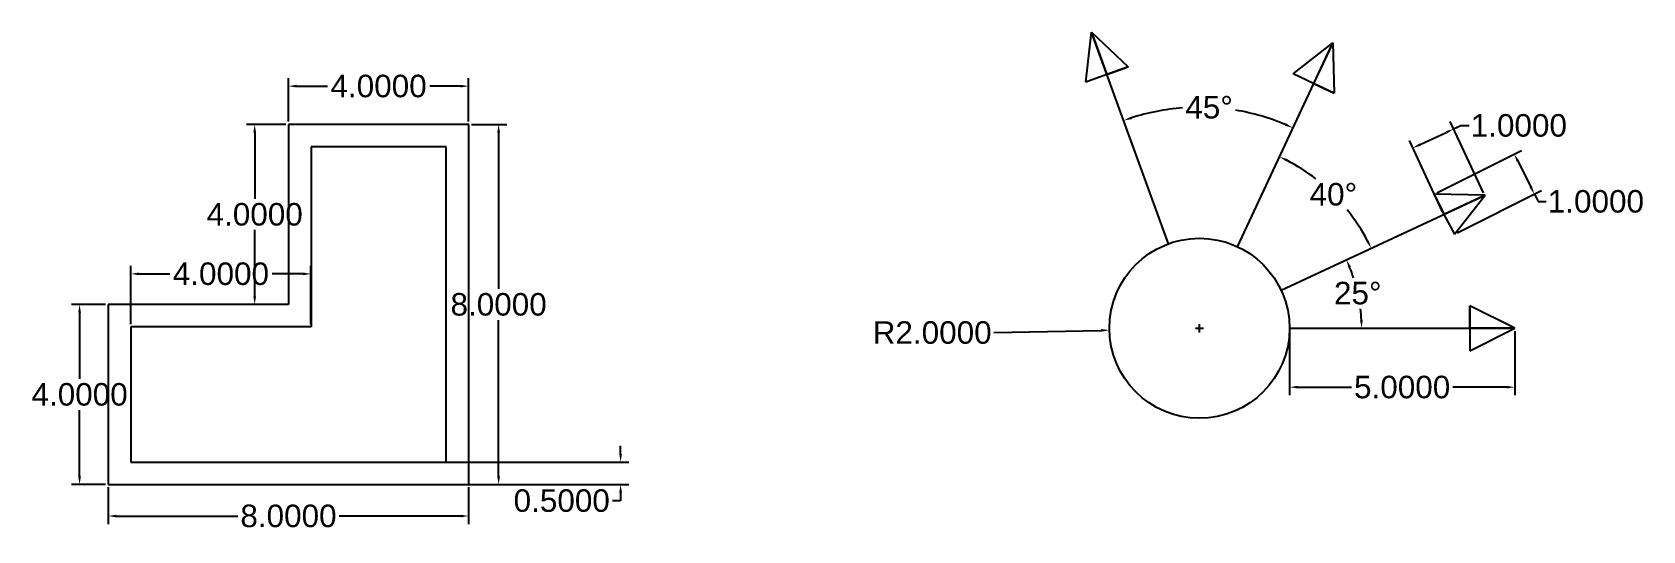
# Model space of a CAD drawing. Header units: inches. Extents: x 19.5 to 55.2, y 6.6 to 17.7.
import ezdxf

# ---------------------------------------------------------------- set-up
doc = ezdxf.new("R2010")
doc.units = ezdxf.units.IN
doc.header["$MEASUREMENT"] = 0
doc.styles.get("Standard").update_dxf_attribs({"font": 'arial.ttf'})
doc.dimstyles.get("Standard").update_dxf_attribs({"dimtxt": 0.5, "dimasz": 0.18, "dimexe": 0.18, "dimexo": 0.0625, "dimgap": 0.09, "dimtad": 0, "dimtih": 1, "dimtoh": 1, "dimdec": 4, "dimzin": 0, "dimdsep": 46, "dimtxsty": 'Standard', "dimcen": 0.09, "dimadec": 0, "dimazin": 0, "dimtfac": 1, "dimtdec": 4, "dimtofl": 0, "dimtmove": 0, "dimatfit": 3, "dimfxl": 1, "dimtolj": 1, "dimtzin": 0, "dimarcsym": 0})

# ---------------------------------------------------------------- blocks, each defined once
blk = doc.blocks.new('*D1')
at = {"color": 0, "lineweight": -2, "transparency": 16777216}
for p, q in [((21.147, 7.611), (21.147, 6.793)), ((29.147, 7.611), (29.147, 6.793)), ((21.327, 6.973), (24.02, 6.973)), ((28.967, 6.973), (26.275, 6.973))]:
    blk.add_line(p, q, dxfattribs=at)
at = {"color": 0, "transparency": 16777216}
for points in [[(21.327, 7.003), (21.327, 6.943), (21.147, 6.973)], [(28.967, 7.003), (28.967, 6.943), (29.147, 6.973)]]:
    blk.add_solid(points, dxfattribs=at)
at = {"layer": 'Defpoints', "color": 0, "transparency": 16777216}
for p in [(21.147, 7.673), (29.147, 7.673), (29.147, 6.973)]:
    blk.add_point(p, dxfattribs=at)
at = {"color": 0, "transparency": 16777216, "insert": (25.147, 6.973), "char_height": 0.5, "attachment_point": 5}
blk.add_mtext('\\A1;8.0000', dxfattribs=at)
blk = doc.blocks.new('*D2')
at = {"color": 0, "lineweight": -2, "transparency": 16777216}
for p, q in [((29.21, 15.673), (29.992, 15.673)), ((29.812, 15.493), (29.812, 12.019)), ((29.812, 7.853), (29.812, 11.328)), ((29.21, 7.673), (29.992, 7.673))]:
    blk.add_line(p, q, dxfattribs=at)
at = {"color": 0, "transparency": 16777216}
for points in [[(29.782, 15.493), (29.842, 15.493), (29.812, 15.673)], [(29.782, 7.853), (29.842, 7.853), (29.812, 7.673)]]:
    blk.add_solid(points, dxfattribs=at)
at = {"layer": 'Defpoints', "color": 0, "transparency": 16777216}
for p in [(29.147, 15.673), (29.812, 15.673), (29.147, 7.673)]:
    blk.add_point(p, dxfattribs=at)
at = {"color": 0, "transparency": 16777216, "insert": (29.812, 11.673), "char_height": 0.5, "attachment_point": 5}
blk.add_mtext('\\A1;8.0000', dxfattribs=at)
blk = doc.blocks.new('*D3')
at = {"color": 0, "lineweight": -2, "transparency": 16777216}
for p, q in [((25.085, 15.673), (24.217, 15.673)), ((24.397, 15.493), (24.397, 14.019)), ((24.397, 11.853), (24.397, 13.328)), ((25.085, 11.673), (24.217, 11.673))]:
    blk.add_line(p, q, dxfattribs=at)
at = {"color": 0, "transparency": 16777216}
for points in [[(24.367, 15.493), (24.427, 15.493), (24.397, 15.673)], [(24.367, 11.853), (24.427, 11.853), (24.397, 11.673)]]:
    blk.add_solid(points, dxfattribs=at)
at = {"layer": 'Defpoints', "color": 0, "transparency": 16777216}
for p in [(25.147, 15.673), (24.397, 11.673), (25.147, 11.673)]:
    blk.add_point(p, dxfattribs=at)
at = {"color": 0, "transparency": 16777216, "insert": (24.397, 13.673), "char_height": 0.5, "attachment_point": 5}
blk.add_mtext('\\A1;4.0000', dxfattribs=at)
blk = doc.blocks.new('*D4')
at = {"color": 0, "lineweight": -2, "transparency": 16777216}
for p, q in [((21.085, 11.673), (20.33, 11.673)), ((20.51, 11.493), (20.51, 10.019)), ((20.51, 7.853), (20.51, 9.328)), ((21.085, 7.673), (20.33, 7.673))]:
    blk.add_line(p, q, dxfattribs=at)
at = {"color": 0, "transparency": 16777216}
for points in [[(20.48, 11.493), (20.54, 11.493), (20.51, 11.673)], [(20.48, 7.853), (20.54, 7.853), (20.51, 7.673)]]:
    blk.add_solid(points, dxfattribs=at)
at = {"layer": 'Defpoints', "color": 0, "transparency": 16777216}
for p in [(21.147, 11.673), (20.51, 7.673), (21.147, 7.673)]:
    blk.add_point(p, dxfattribs=at)
at = {"color": 0, "transparency": 16777216, "insert": (20.51, 9.673), "char_height": 0.5, "attachment_point": 5}
blk.add_mtext('\\A1;4.0000', dxfattribs=at)
blk = doc.blocks.new('*D5')
at = {"color": 0, "lineweight": -2, "transparency": 16777216}
for p, q in [((21.647, 11.236), (21.647, 12.533)), ((25.647, 11.236), (25.647, 12.533)), ((21.827, 12.353), (22.51, 12.353)), ((25.467, 12.353), (24.784, 12.353))]:
    blk.add_line(p, q, dxfattribs=at)
at = {"color": 0, "transparency": 16777216}
for points in [[(21.827, 12.383), (21.827, 12.323), (21.647, 12.353)], [(25.467, 12.383), (25.467, 12.323), (25.647, 12.353)]]:
    blk.add_solid(points, dxfattribs=at)
at = {"layer": 'Defpoints', "color": 0, "transparency": 16777216}
for p in [(21.647, 12.353), (21.647, 11.173), (25.647, 11.173)]:
    blk.add_point(p, dxfattribs=at)
at = {"color": 0, "transparency": 16777216, "insert": (23.647, 12.353), "char_height": 0.5, "attachment_point": 5}
blk.add_mtext('\\A1;4.0000', dxfattribs=at)
blk = doc.blocks.new('*D6')
at = {"color": 0, "lineweight": -2, "transparency": 16777216}
for p, q in [((25.147, 15.736), (25.147, 16.703)), ((25.327, 16.523), (26.01, 16.523)), ((28.967, 16.523), (28.284, 16.523)), ((29.147, 15.736), (29.147, 16.703))]:
    blk.add_line(p, q, dxfattribs=at)
at = {"color": 0, "transparency": 16777216}
for points in [[(25.327, 16.553), (25.327, 16.493), (25.147, 16.523)], [(28.967, 16.553), (28.967, 16.493), (29.147, 16.523)]]:
    blk.add_solid(points, dxfattribs=at)
at = {"layer": 'Defpoints', "color": 0, "transparency": 16777216}
for p in [(25.147, 16.523), (25.147, 15.673), (29.147, 15.673)]:
    blk.add_point(p, dxfattribs=at)
at = {"color": 0, "transparency": 16777216, "insert": (27.147, 16.523), "char_height": 0.5, "attachment_point": 5}
blk.add_mtext('\\A1;4.0000', dxfattribs=at)
blk = doc.blocks.new('*D7')
at = {"color": 0, "lineweight": -2, "transparency": 16777216}
for p, q in [((32.52, 8.353), (32.52, 8.533)), ((28.282, 8.173), (32.7, 8.173)), ((28.282, 7.673), (32.7, 7.673)), ((32.52, 7.313), (32.34, 7.313)), ((32.52, 7.493), (32.52, 7.313))]:
    blk.add_line(p, q, dxfattribs=at)
at = {"color": 0, "transparency": 16777216}
for points in [[(32.49, 8.353), (32.55, 8.353), (32.52, 8.173)], [(32.49, 7.493), (32.55, 7.493), (32.52, 7.673)]]:
    blk.add_solid(points, dxfattribs=at)
at = {"layer": 'Defpoints', "color": 0, "transparency": 16777216}
for p in [(28.219, 8.173), (28.219, 7.673), (32.52, 7.673)]:
    blk.add_point(p, dxfattribs=at)
at = {"color": 0, "transparency": 16777216, "insert": (31.213, 7.313), "char_height": 0.5, "attachment_point": 5}
blk.add_mtext('\\A1;0.5000', dxfattribs=at)
blk = doc.blocks.new('*D8')
at = {"color": 0, "lineweight": -2, "transparency": 16777216}
for p, q in [((40.803, 11.047), (43.19, 11.098)), ((45.28, 11.144), (45.46, 11.144)), ((45.37, 11.054), (45.37, 11.234))]:
    blk.add_line(p, q, dxfattribs=at)
at = {"color": 0, "transparency": 16777216}
blk.add_solid([(43.19, 11.128), (43.191, 11.068), (43.37, 11.102)], dxfattribs=at)
at = {"layer": 'Defpoints', "color": 0, "transparency": 16777216}
for p in [(43.37, 11.102), (45.37, 11.144)]:
    blk.add_point(p, dxfattribs=at)
at = {"color": 0, "transparency": 16777216, "insert": (39.437, 11.047), "char_height": 0.5, "attachment_point": 5}
blk.add_mtext('\\A1;R2.0000', dxfattribs=at)
blk = doc.blocks.new('*D9')
at = {"color": 0, "lineweight": -2, "transparency": 16777216}
for p, q in [((47.37, 11.082), (47.37, 9.656)), ((52.37, 11.082), (52.37, 9.656)), ((47.55, 9.836), (48.743, 9.836)), ((52.19, 9.836), (50.997, 9.836))]:
    blk.add_line(p, q, dxfattribs=at)
at = {"color": 0, "transparency": 16777216}
for points in [[(47.55, 9.866), (47.55, 9.806), (47.37, 9.836)], [(52.19, 9.866), (52.19, 9.806), (52.37, 9.836)]]:
    blk.add_solid(points, dxfattribs=at)
at = {"layer": 'Defpoints', "color": 0, "transparency": 16777216}
for p in [(47.37, 11.144), (52.37, 11.144), (52.37, 9.836)]:
    blk.add_point(p, dxfattribs=at)
at = {"color": 0, "transparency": 16777216, "insert": (49.87, 9.836), "char_height": 0.5, "attachment_point": 5}
blk.add_mtext('\\A1;5.0000', dxfattribs=at)
blk = doc.blocks.new('*D10')
at = {"color": 0, "lineweight": -2, "transparency": 16777216}
for p, q in [((51.675, 14.153), (50.937, 15.735)), ((50.27, 15.226), (50.85, 15.496)), ((51.013, 15.572), (51.176, 15.648)), ((51.176, 15.648), (51.356, 15.648)), ((50.768, 13.73), (50.031, 15.313))]:
    blk.add_line(p, q, dxfattribs=at)
at = {"color": 0, "transparency": 16777216}
for points in [[(50.837, 15.523), (50.863, 15.469), (51.013, 15.572)], [(50.257, 15.253), (50.282, 15.198), (50.107, 15.15)]]:
    blk.add_solid(points, dxfattribs=at)
at = {"layer": 'Defpoints', "color": 0, "transparency": 16777216}
for p in [(51.013, 15.572), (51.701, 14.096), (50.795, 13.674)]:
    blk.add_point(p, dxfattribs=at)
at = {"color": 0, "transparency": 16777216, "insert": (52.46, 15.648), "char_height": 0.5, "attachment_point": 5}
blk.add_mtext('\\A1;1.0000', dxfattribs=at)
blk = doc.blocks.new('*D11')
at = {"color": 0, "lineweight": -2, "transparency": 16777216}
for p, q in [((50.639, 14.155), (52.519, 15.097)), ((52.439, 14.855), (52.726, 14.283)), ((51.088, 13.261), (52.967, 14.203)), ((52.806, 14.122), (52.887, 13.961)), ((52.887, 13.961), (53.067, 13.961))]:
    blk.add_line(p, q, dxfattribs=at)
at = {"color": 0, "transparency": 16777216}
for points in [[(52.466, 14.869), (52.412, 14.842), (52.358, 15.016)], [(52.753, 14.297), (52.699, 14.27), (52.806, 14.122)]]:
    blk.add_solid(points, dxfattribs=at)
at = {"layer": 'Defpoints', "color": 0, "transparency": 16777216}
for p in [(50.584, 14.127), (52.806, 14.122), (51.032, 13.233)]:
    blk.add_point(p, dxfattribs=at)
at = {"color": 0, "transparency": 16777216, "insert": (54.171, 13.961), "char_height": 0.5, "attachment_point": 5}
blk.add_mtext('\\A1;1.0000', dxfattribs=at)
blk = doc.blocks.new('*D12')
at = {"color": 0, "lineweight": -2, "transparency": 16777216}
for start, end in [(18.2011, 22.1349), (2.8651, 6.9224)]:
    blk.add_arc((45.37, 11.144), 3.6, start, end, dxfattribs=at)
at = {"color": 0, "transparency": 16777216}
for points in [[(48.677, 12.489), (48.732, 12.513), (48.632, 12.666)], [(48.995, 11.325), (48.935, 11.323), (48.97, 11.144)]]:
    blk.add_solid(points, dxfattribs=at)
at = {"layer": 'Defpoints', "color": 0, "transparency": 16777216}
for p in [(51.714, 14.102), (48.932, 11.666), (45.37, 11.144), (47.37, 11.144), (52.37, 11.144)]:
    blk.add_point(p, dxfattribs=at)
at = {"color": 0, "transparency": 16777216, "insert": (48.884, 11.923), "char_height": 0.5, "attachment_point": 5}
blk.add_mtext('\\A1;25°', dxfattribs=at)
blk = doc.blocks.new('*D13')
at = {"color": 0, "lineweight": -2, "transparency": 16777216}
for start, end in [(52.1118, 62.5475), (27.4525, 38.6824)]:
    blk.add_arc((45.37, 11.144), 4.205, start, end, dxfattribs=at)
at = {"color": 0, "transparency": 16777216}
for points in [[(47.295, 14.849), (47.322, 14.903), (47.147, 14.956)], [(49.129, 13.096), (49.075, 13.07), (49.181, 12.921)]]:
    blk.add_solid(points, dxfattribs=at)
at = {"layer": 'Defpoints', "color": 0, "transparency": 16777216}
for p in [(48.328, 17.488), (51.714, 14.102), (48.669, 13.752), (45.37, 11.144), (45.37, 11.144)]:
    blk.add_point(p, dxfattribs=at)
at = {"color": 0, "transparency": 16777216, "insert": (48.343, 14.118), "char_height": 0.5, "attachment_point": 5}
blk.add_mtext('\\A1;40°', dxfattribs=at)
blk = doc.blocks.new('*D14')
at = {"color": 0, "lineweight": -2, "transparency": 16777216}
for start, end in [(94.3933, 107.9002), (67.0998, 80.5701)]:
    blk.add_arc((45.37, 11.144), 4.912, start, end, dxfattribs=at)
at = {"color": 0, "transparency": 16777216}
for points in [[(43.87, 15.79), (43.85, 15.847), (43.69, 15.76)], [(47.293, 15.696), (47.269, 15.641), (47.446, 15.596)]]:
    blk.add_solid(points, dxfattribs=at)
at = {"layer": 'Defpoints', "color": 0, "transparency": 16777216}
for p in [(42.976, 17.722), (48.328, 17.488), (46.223, 15.981), (45.37, 11.144), (45.37, 11.144)]:
    blk.add_point(p, dxfattribs=at)
at = {"color": 0, "transparency": 16777216, "insert": (45.584, 16.051), "char_height": 0.5, "attachment_point": 5}
blk.add_mtext('\\A1;45°', dxfattribs=at)

msp = doc.modelspace()

# ---------------------------------------------------------------- linework, layer by layer
for p, q in [((42.84779, 16.61126), (42.97562, 17.72196)), ((44.68572, 13.0235), (42.97562, 17.72196)), ((42.97562, 17.72196), (43.31764, 16.78227)), ((42.97562, 17.72196), (43.78748, 16.95328)), ((46.215, 12.95673), (48.32809, 17.48826)), ((47.45231, 16.79327), (48.32809, 17.48826)), ((48.32809, 17.48826), (47.90547, 16.58196)), ((48.32809, 17.48826), (48.35862, 16.37065)), ((43.31764, 16.78227), (43.78748, 16.95328)), ((43.78748, 16.95328), (43.31764, 16.78227)), ((43.31764, 16.78227), (42.84779, 16.61126)), ((43.31764, 16.78227), (43.31764, 16.78227)), ((47.90547, 16.58196), (47.45231, 16.79327)), ((47.90547, 16.58196), (48.35862, 16.37065)), ((48.35862, 16.37065), (47.90547, 16.58196)), ((29.14726, 15.67345), (25.14726, 15.67345)), ((25.14726, 15.67345), (25.14726, 11.67345)), ((29.14726, 7.67345), (29.14726, 15.67345)), ((28.64726, 15.17345), (25.64726, 15.17345)), ((25.64726, 15.17345), (25.64726, 11.17345)), ((28.64726, 8.17345), (28.64726, 15.17345)), ((47.18237, 11.98935), (51.71391, 14.10244)), ((50.80761, 13.67982), (50.58359, 14.12683)), ((50.58359, 14.12683), (50.79481, 13.67385)), ((51.71391, 14.10244), (50.58359, 14.12683)), ((51.71391, 14.10244), (50.80761, 13.67982)), ((51.03163, 13.23281), (51.71391, 14.10244)), ((50.79481, 13.67385), (51.03163, 13.23281)), ((25.14726, 11.67345), (21.14726, 11.67345)), ((21.14726, 11.67345), (21.14726, 7.67345)), ((51.36976, 11.14411), (51.36976, 11.64411)), ((51.36976, 11.64411), (51.36976, 11.14411)), ((52.36976, 11.14411), (51.36976, 11.64411)), ((25.64726, 11.17345), (21.64726, 11.17345)), ((21.64726, 11.17345), (21.64726, 8.17345)), ((47.36976, 11.14411), (52.36976, 11.14411)), ((52.36976, 11.14411), (51.36976, 11.14411)), ((51.36976, 11.14411), (51.36976, 10.64411)), ((51.36976, 10.64411), (52.36976, 11.14411)), ((21.64726, 8.17345), (28.64726, 8.17345)), ((21.14726, 7.67345), (29.14726, 7.67345))]:
    msp.add_line(p, q)
msp.add_circle((45.36976, 11.14411), 2)

# ---------------------------------------------------------------- dimensions: what is measured, and where the dimension line sits
for base, line1, line2, picture, middle in [((46.22269, 15.98135), ((45.36976, 11.14411), (48.32809, 17.48826)), ((45.36976, 11.14411), (42.97562, 17.72196)), '*D14', (45.58401, 16.05129)), ((48.66859, 13.75249), ((45.36976, 11.14411), (51.71391, 14.10244)), ((45.36976, 11.14411), (48.32809, 17.48826)), '*D13', (48.34347, 14.11782)), ((48.93171, 11.66586), ((47.36976, 11.14411), (52.36976, 11.14411)), ((45.36976, 11.14411), (51.71391, 14.10244)), '*D12', (48.88438, 11.92328))]:
    dim = msp.add_angular_dim_2l(base=base, line1=line1, line2=line2, dimstyle='Standard')
    dim.commit()
    dim.dimension.update_dxf_attribs({"geometry": picture, "text_midpoint": middle})
for base, p1, p2, picture, middle in [((25.14726, 16.52265), (29.14726, 15.67345), (25.14726, 15.67345), '*D6', (27.14726, 16.52265)), ((21.64726, 12.35271), (25.64726, 11.17345), (21.64726, 11.17345), '*D5', (23.64726, 12.35271)), ((52.36976, 9.83611), (47.36976, 11.14411), (52.36976, 11.14411), '*D9', (49.86976, 9.83611)), ((29.14726, 6.97316), (21.14726, 7.67345), (29.14726, 7.67345), '*D1', (25.14726, 6.97316))]:
    dim = msp.add_linear_dim(base=base, p1=p1, p2=p2, dimstyle='Standard')
    dim.commit()
    dim.dimension.update_dxf_attribs({"geometry": picture, "text_midpoint": middle})
for p1, p2, distance, picture, middle in [((50.79481, 13.67385), (51.70112, 14.09647), 1.62831, '*D10', (52.45957, 15.64829)), ((50.58359, 14.12683), (51.03163, 13.23281), 1.98525, '*D11', (54.17059, 13.96136))]:
    dim = msp.add_aligned_dim(p1=p1, p2=p2, distance=distance, dimstyle='Standard')
    dim.commit()
    dim.dimension.update_dxf_attribs({"geometry": picture, "text_midpoint": middle})
for base, p1, p2, picture, middle in [((24.39665, 11.67345), (25.14726, 15.67345), (25.14726, 11.67345), '*D3', (24.39665, 13.67345)), ((29.81228, 15.67345), (29.14726, 7.67345), (29.14726, 15.67345), '*D2', (29.81228, 11.67345)), ((20.51013, 7.67345), (21.14726, 11.67345), (21.14726, 7.67345), '*D4', (20.51013, 9.67345)), ((32.5201, 7.67345), (28.21945, 8.17345), (28.21945, 7.67345), '*D7', (31.2131, 7.31345))]:
    dim = msp.add_linear_dim(base=base, p1=p1, p2=p2, angle=90, dimstyle='Standard')
    dim.commit()
    dim.dimension.update_dxf_attribs({"geometry": picture, "text_midpoint": middle})
dim = msp.add_radius_dim(center=(45.36976, 11.14411), mpoint=(43.37021, 11.10174), dimstyle='Standard')
dim.commit()
dim.dimension.update_dxf_attribs({"geometry": '*D8', "text_midpoint": (40.80336, 11.04735), "dimtype": 164})

doc.saveas('drawing.dxf')
